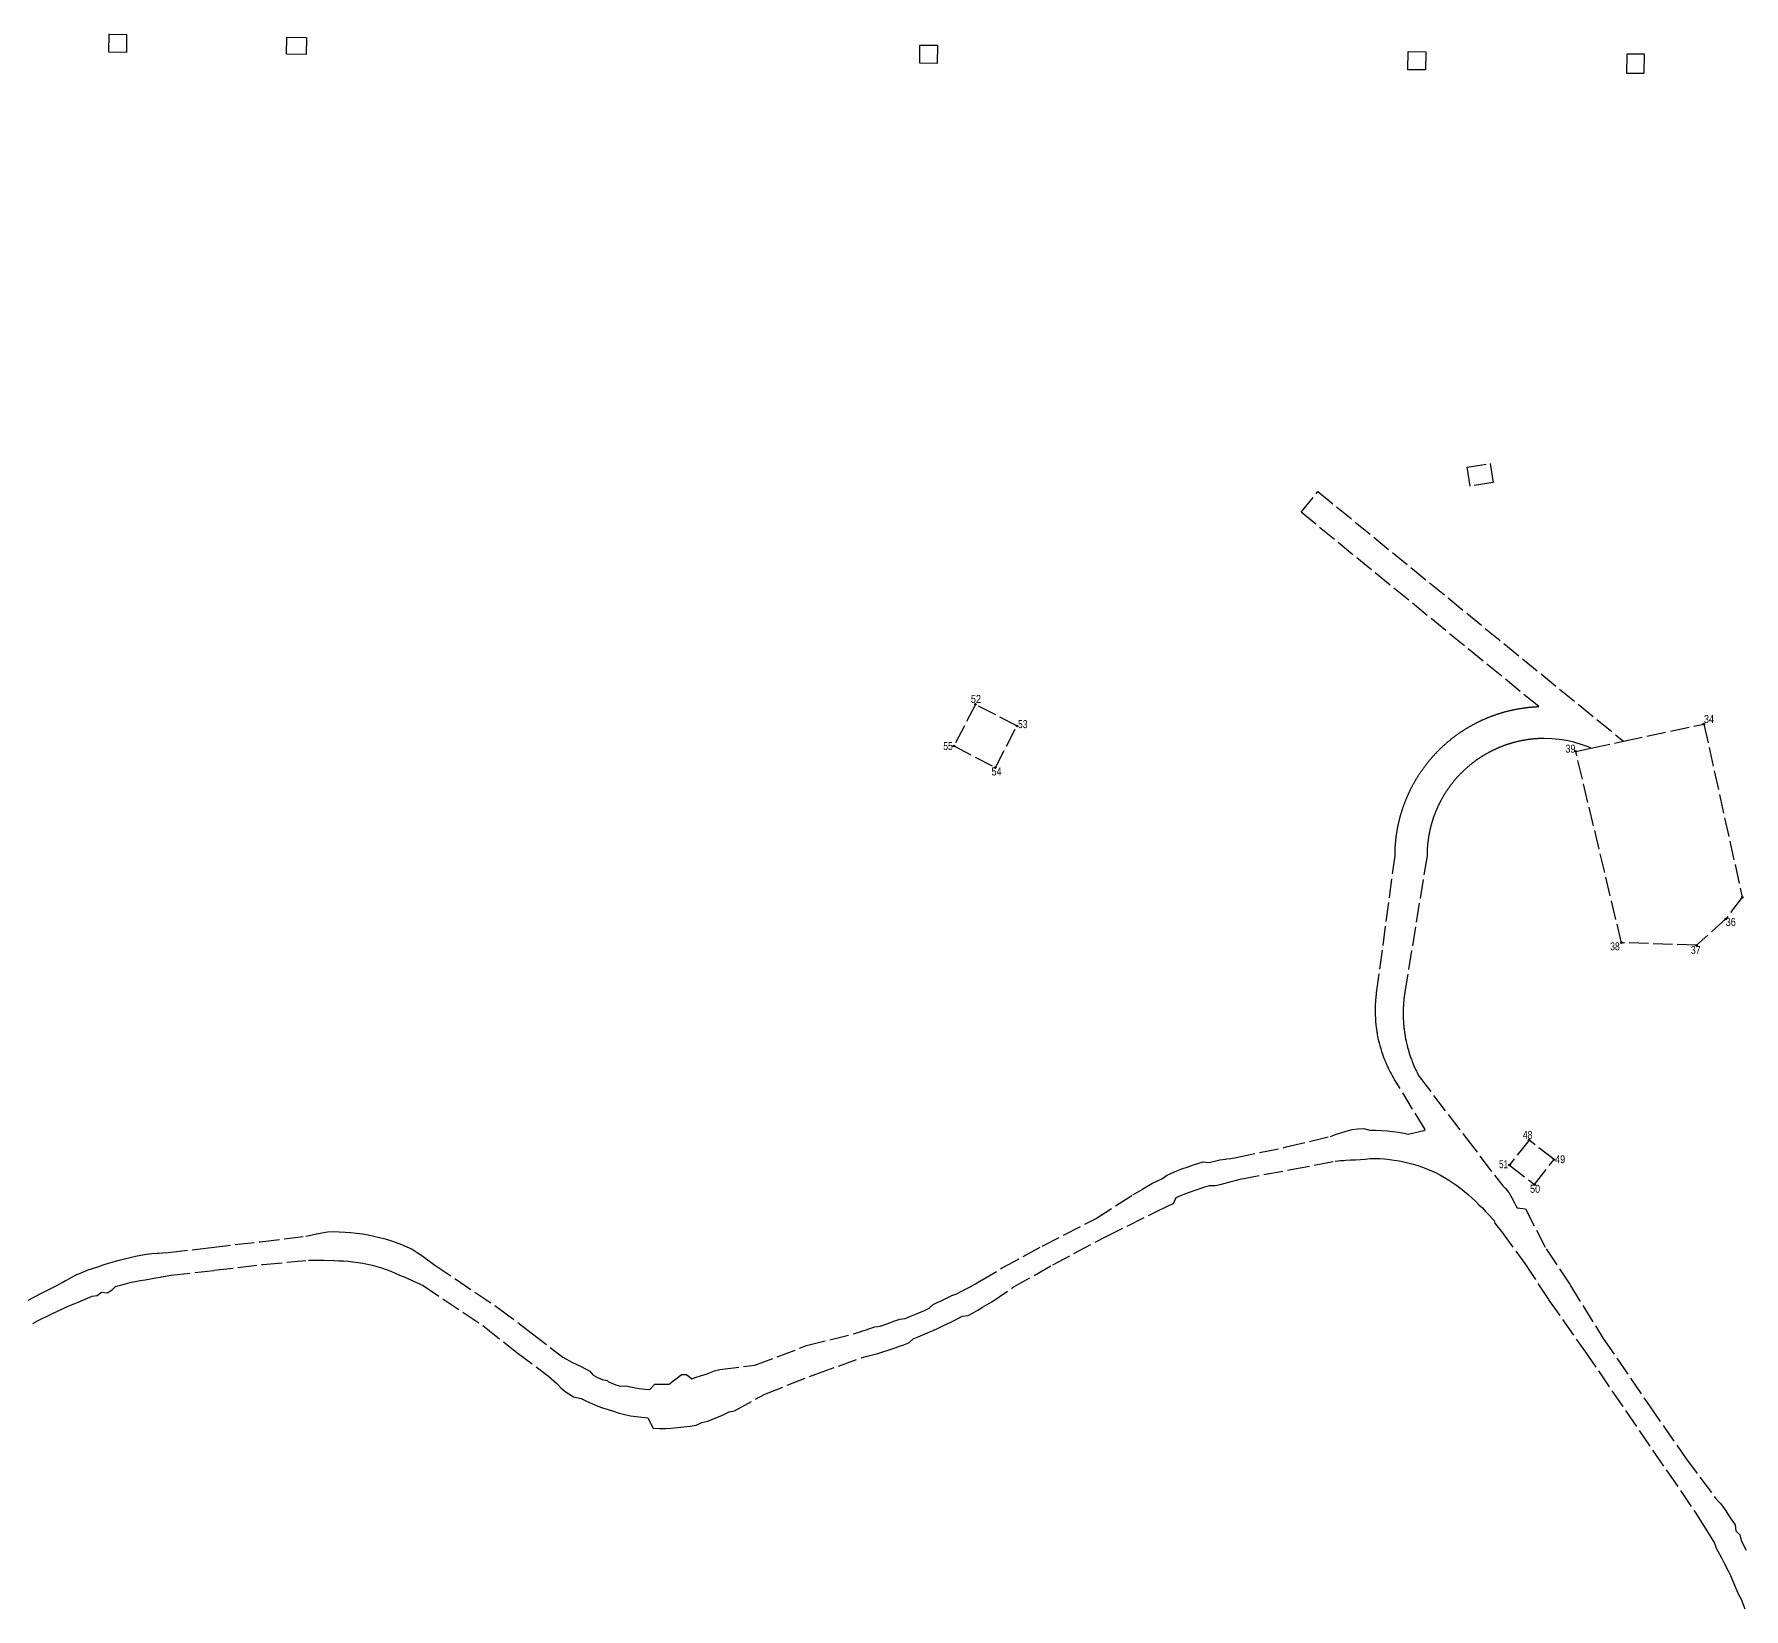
# Model space of a CAD drawing. Header units: metres. Extents: x 543554 to 549224, y 1840760 to 1844578.
# Drawn here: x 546377 to 547018, y 1842189 to 1842779 of the extents above; entities that cross this region are included whole.
import ezdxf

# ---------------------------------------------------------------- set-up
doc = ezdxf.new("R2010")
doc.units = ezdxf.units.M
doc.header["$LTSCALE"] = 1.2
doc.header["$PDMODE"] = 32
doc.header["$PDSIZE"] = 0.6
doc.linetypes.add('LONG_DASHED', pattern=[7.5, 6, -1.5])
doc.layers.add('12', color=7, linetype='Continuous')
doc.layers.add('7', color=7, linetype='Continuous')
doc.layers.add('30', color=7, linetype='LONG_DASHED', lineweight=25)

msp = doc.modelspace()

# ---------------------------------------------------------------- linework, layer by layer
at = {"layer": '30'}
msp.add_line((546960.416, 1842511.277), (546972.557, 1842513.866), dxfattribs=at)
for points in [[(546411.505, 1842778.907), (546411.414, 1842772.107), (546404.814, 1842772.196), (546404.905, 1842778.995)], [(546478.897, 1842777.802), (546478.813, 1842771.403), (546471.414, 1842771.499), (546471.498, 1842777.899)], [(546715.479, 1842774.839), (546715.389, 1842768.039), (546708.789, 1842768.128), (546708.88, 1842774.927)], [(546898.463, 1842772.391), (546898.372, 1842765.591), (546891.773, 1842765.679), (546891.864, 1842772.479)], [(546980.36, 1842771.594), (546980.261, 1842764.195), (546973.861, 1842764.281), (546973.96, 1842771.68)], [(546923.705, 1842610.829), (546915.107, 1842609.502), (546914.008, 1842616.617), (546922.607, 1842617.945)], [(546745.254, 1842519.576), (546729.665, 1842527.659), (546721.582, 1842512.07), (546737.171, 1842503.987)], [(546946.56, 1842356.992), (546937.179, 1842364.315), (546929.857, 1842354.934), (546939.237, 1842347.612)]]:
    msp.add_lwpolyline(points, close=True, dxfattribs=at)
for points in [[(546930.396, 1842525.463), (546930.602, 1842525.509), (546930.809, 1842525.556), (546931.015, 1842525.601), (546931.222, 1842525.646), (546931.429, 1842525.69), (546931.637, 1842525.733), (546931.844, 1842525.776), (546932.051, 1842525.817), (546932.259, 1842525.858), (546932.467, 1842525.898), (546932.675, 1842525.937), (546932.883, 1842525.976), (546933.091, 1842526.013), (546933.3, 1842526.05), (546933.508, 1842526.087), (546933.717, 1842526.122), (546933.926, 1842526.156), (546934.135, 1842526.19), (546934.344, 1842526.223), (546934.553, 1842526.255), (546934.763, 1842526.287), (546934.972, 1842526.317), (546935.181, 1842526.347), (546935.391, 1842526.376), (546935.601, 1842526.404), (546935.811, 1842526.432), (546936.021, 1842526.458), (546936.231, 1842526.484), (546936.441, 1842526.509), (546936.651, 1842526.533), (546936.862, 1842526.557), (546937.072, 1842526.579), (546937.283, 1842526.601), (546937.493, 1842526.622), (546937.704, 1842526.643), (546937.915, 1842526.662), (546938.125, 1842526.681), (546938.336, 1842526.699), (546938.547, 1842526.715), (546938.758, 1842526.732), (546938.969, 1842526.747), (546939.181, 1842526.762), (546939.392, 1842526.776), (546939.603, 1842526.789), (546939.814, 1842526.801), (546940.026, 1842526.813), (546940.237, 1842526.823), (546940.449, 1842526.833), (546940.66, 1842526.842), (546940.872, 1842526.851), (546851.747, 1842599.705), (546858.076, 1842607.447), (546972.557, 1842513.866)], [(546919.981, 1842521.959), (546920.174, 1842522.045), (546920.367, 1842522.131), (546920.561, 1842522.216), (546920.755, 1842522.3), (546920.95, 1842522.384), (546921.145, 1842522.467), (546921.34, 1842522.549), (546921.535, 1842522.63), (546921.731, 1842522.711), (546921.927, 1842522.791), (546922.123, 1842522.87), (546922.32, 1842522.948), (546922.517, 1842523.026), (546922.714, 1842523.103), (546922.911, 1842523.179), (546923.109, 1842523.254), (546923.307, 1842523.329), (546923.506, 1842523.403), (546923.704, 1842523.476), (546923.903, 1842523.548), (546924.102, 1842523.62), (546924.302, 1842523.691), (546924.501, 1842523.761), (546924.701, 1842523.83), (546924.902, 1842523.899), (546925.102, 1842523.967), (546925.303, 1842524.034), (546925.504, 1842524.1), (546925.705, 1842524.166), (546925.907, 1842524.231), (546926.108, 1842524.295), (546926.31, 1842524.358), (546926.513, 1842524.421), (546926.715, 1842524.482), (546926.918, 1842524.543), (546927.121, 1842524.603), (546927.324, 1842524.663), (546927.527, 1842524.722), (546927.731, 1842524.78), (546927.934, 1842524.837), (546928.138, 1842524.893), (546928.343, 1842524.949), (546928.547, 1842525.004), (546928.752, 1842525.058), (546928.957, 1842525.111), (546929.162, 1842525.164), (546929.367, 1842525.215), (546929.572, 1842525.266), (546929.778, 1842525.317), (546929.984, 1842525.366), (546930.19, 1842525.415), (546930.396, 1842525.463)], [(546903.35, 1842510.479), (546903.5, 1842510.628), (546903.651, 1842510.777), (546903.802, 1842510.925), (546903.953, 1842511.073), (546904.105, 1842511.22), (546904.258, 1842511.367), (546904.411, 1842511.513), (546904.565, 1842511.658), (546904.72, 1842511.803), (546904.875, 1842511.947), (546905.03, 1842512.091), (546905.186, 1842512.234), (546905.343, 1842512.376), (546905.5, 1842512.518), (546905.657, 1842512.659), (546905.815, 1842512.8), (546905.974, 1842512.94), (546906.133, 1842513.079), (546906.293, 1842513.218), (546906.453, 1842513.357), (546906.614, 1842513.494), (546906.775, 1842513.631), (546906.937, 1842513.768), (546907.099, 1842513.904), (546907.262, 1842514.039), (546907.426, 1842514.173), (546907.589, 1842514.307), (546907.754, 1842514.441), (546907.919, 1842514.574), (546908.084, 1842514.706), (546908.25, 1842514.837), (546908.416, 1842514.968), (546908.583, 1842515.098), (546908.751, 1842515.228), (546908.918, 1842515.357), (546909.087, 1842515.485), (546909.255, 1842515.613), (546909.425, 1842515.74), (546909.594, 1842515.866), (546909.765, 1842515.992), (546909.935, 1842516.117), (546910.107, 1842516.242), (546910.278, 1842516.366), (546910.45, 1842516.489), (546910.623, 1842516.611), (546910.796, 1842516.733), (546910.969, 1842516.855), (546911.143, 1842516.975), (546911.318, 1842517.095), (546911.493, 1842517.214), (546911.668, 1842517.333), (546911.844, 1842517.451), (546912.02, 1842517.568), (546912.197, 1842517.685), (546912.374, 1842517.801), (546912.551, 1842517.916), (546912.729, 1842518.03), (546912.908, 1842518.144), (546913.086, 1842518.258), (546913.266, 1842518.37), (546913.445, 1842518.482), (546913.625, 1842518.593), (546913.806, 1842518.704), (546913.987, 1842518.814), (546914.168, 1842518.923), (546914.35, 1842519.031), (546914.532, 1842519.139), (546914.715, 1842519.246), (546914.898, 1842519.353), (546915.081, 1842519.458), (546915.265, 1842519.563), (546915.449, 1842519.667), (546915.633, 1842519.771), (546915.819, 1842519.874), (546916.004, 1842519.976), (546916.19, 1842520.078), (546916.376, 1842520.179), (546916.562, 1842520.279), (546916.749, 1842520.378), (546916.936, 1842520.477), (546917.124, 1842520.575), (546917.312, 1842520.672), (546917.5, 1842520.769), (546917.689, 1842520.865), (546917.878, 1842520.96), (546918.067, 1842521.054), (546918.257, 1842521.148), (546918.447, 1842521.241), (546918.638, 1842521.333), (546918.829, 1842521.425), (546919.02, 1842521.516), (546919.211, 1842521.606), (546919.403, 1842521.695), (546919.595, 1842521.784), (546919.788, 1842521.872), (546919.981, 1842521.959)], [(546972.557, 1842513.866), (547002.731, 1842520.299), (547017.117, 1842455.332), (547010.881, 1842447.165), (546999.944, 1842437.323), (546971.855, 1842438.315), (546954.681, 1842510.055), (546960.416, 1842511.277)], [(546926.603, 1842511.737), (546926.429, 1842511.667), (546926.255, 1842511.596), (546926.082, 1842511.525), (546925.909, 1842511.452), (546925.736, 1842511.379), (546925.564, 1842511.306), (546925.391, 1842511.231), (546925.219, 1842511.156), (546925.048, 1842511.08), (546924.877, 1842511.003), (546924.706, 1842510.926), (546924.535, 1842510.847), (546924.365, 1842510.769), (546924.195, 1842510.689), (546924.026, 1842510.609), (546923.857, 1842510.527), (546923.688, 1842510.446), (546923.519, 1842510.363), (546923.351, 1842510.28), (546923.183, 1842510.196), (546923.016, 1842510.111), (546922.849, 1842510.026), (546922.682, 1842509.94), (546922.516, 1842509.853), (546922.35, 1842509.765), (546922.184, 1842509.677), (546922.019, 1842509.588), (546921.854, 1842509.499), (546921.69, 1842509.408), (546921.526, 1842509.317), (546921.362, 1842509.225), (546921.199, 1842509.133), (546921.036, 1842509.04), (546920.873, 1842508.946), (546920.711, 1842508.852), (546920.55, 1842508.756), (546920.389, 1842508.661), (546920.228, 1842508.564), (546920.067, 1842508.467), (546919.907, 1842508.369), (546919.748, 1842508.27), (546919.588, 1842508.171), (546919.43, 1842508.071), (546919.271, 1842507.97), (546919.113, 1842507.869), (546918.956, 1842507.767), (546918.799, 1842507.664), (546918.642, 1842507.561), (546918.486, 1842507.457), (546918.331, 1842507.352), (546918.175, 1842507.247), (546918.02, 1842507.141), (546917.866, 1842507.034), (546917.712, 1842506.927), (546917.559, 1842506.819), (546917.406, 1842506.71), (546917.253, 1842506.601), (546917.101, 1842506.491), (546916.95, 1842506.38), (546916.799, 1842506.269), (546916.648, 1842506.157), (546916.498, 1842506.045), (546916.348, 1842505.932), (546916.199, 1842505.818), (546916.05, 1842505.703), (546915.902, 1842505.589), (546915.754, 1842505.473), (546915.607, 1842505.357), (546915.46, 1842505.24), (546915.314, 1842505.122), (546915.169, 1842505.004), (546915.023, 1842504.885), (546914.879, 1842504.766), (546914.734, 1842504.646), (546914.591, 1842504.525), (546914.447, 1842504.404), (546914.305, 1842504.282), (546914.163, 1842504.159), (546914.021, 1842504.036), (546913.88, 1842503.913), (546913.739, 1842503.788), (546913.599, 1842503.663), (546913.46, 1842503.538), (546913.321, 1842503.412), (546913.183, 1842503.285), (546913.045, 1842503.158), (546912.907, 1842503.03), (546912.771, 1842502.902), (546912.635, 1842502.773), (546912.499, 1842502.643), (546912.364, 1842502.513), (546912.229, 1842502.382), (546912.095, 1842502.251), (546911.962, 1842502.119), (546911.829, 1842501.987), (546911.697, 1842501.853)], [(546960.416, 1842511.277), (546959.377, 1842511.711), (546956.735, 1842512.677), (546954.035, 1842513.472), (546951.291, 1842514.093), (546948.513, 1842514.537), (546945.711, 1842514.803), (546942.899, 1842514.889), (546942.711, 1842514.889), (546942.524, 1842514.887), (546942.336, 1842514.885), (546942.149, 1842514.882), (546941.961, 1842514.878), (546941.773, 1842514.873), (546941.586, 1842514.868), (546941.398, 1842514.862), (546941.211, 1842514.855), (546941.023, 1842514.847), (546940.836, 1842514.838), (546940.649, 1842514.829), (546940.461, 1842514.819), (546940.274, 1842514.807), (546940.087, 1842514.796), (546939.9, 1842514.783), (546939.712, 1842514.77), (546939.525, 1842514.755), (546939.338, 1842514.74), (546939.151, 1842514.725), (546938.965, 1842514.708), (546938.778, 1842514.691), (546938.591, 1842514.672), (546938.404, 1842514.653), (546938.218, 1842514.633), (546938.031, 1842514.613), (546937.845, 1842514.591), (546937.659, 1842514.569), (546937.472, 1842514.546), (546937.286, 1842514.523), (546937.1, 1842514.498), (546936.914, 1842514.473), (546936.729, 1842514.446), (546936.543, 1842514.419), (546936.357, 1842514.392), (546936.172, 1842514.363), (546935.987, 1842514.334), (546935.801, 1842514.304), (546935.616, 1842514.273), (546935.431, 1842514.241), (546935.247, 1842514.209), (546935.062, 1842514.175), (546934.878, 1842514.141), (546934.693, 1842514.106), (546934.509, 1842514.071), (546934.325, 1842514.034), (546934.141, 1842513.997), (546933.957, 1842513.959), (546933.774, 1842513.92), (546933.59, 1842513.881), (546933.407, 1842513.841), (546933.224, 1842513.799), (546933.041, 1842513.757), (546932.859, 1842513.715), (546932.676, 1842513.671), (546932.494, 1842513.627), (546932.311, 1842513.582), (546932.13, 1842513.536), (546931.948, 1842513.49), (546931.766, 1842513.443), (546931.585, 1842513.394), (546931.404, 1842513.345), (546931.223, 1842513.296), (546931.042, 1842513.245), (546930.862, 1842513.194), (546930.681, 1842513.142), (546930.501, 1842513.09), (546930.321, 1842513.036), (546930.142, 1842512.982), (546929.963, 1842512.927), (546929.783, 1842512.871), (546929.605, 1842512.815), (546929.426, 1842512.757), (546929.247, 1842512.699), (546929.069, 1842512.64), (546928.891, 1842512.581), (546928.714, 1842512.52), (546928.536, 1842512.459), (546928.359, 1842512.397), (546928.182, 1842512.335), (546928.006, 1842512.271), (546927.829, 1842512.207), (546927.653, 1842512.142), (546927.478, 1842512.077), (546927.302, 1842512.01), (546927.127, 1842511.943), (546926.952, 1842511.875), (546926.777, 1842511.807), (546926.603, 1842511.737)], [(546891.877, 1842493.843), (546891.965, 1842494.036), (546892.052, 1842494.229), (546892.141, 1842494.421), (546892.23, 1842494.613), (546892.32, 1842494.804), (546892.411, 1842494.995), (546892.503, 1842495.186), (546892.595, 1842495.377), (546892.688, 1842495.567), (546892.781, 1842495.757), (546892.876, 1842495.946), (546892.971, 1842496.135), (546893.067, 1842496.324), (546893.163, 1842496.513), (546893.26, 1842496.701), (546893.358, 1842496.888), (546893.457, 1842497.075), (546893.556, 1842497.262), (546893.656, 1842497.449), (546893.757, 1842497.635), (546893.858, 1842497.821), (546893.96, 1842498.006), (546894.063, 1842498.191), (546894.167, 1842498.376), (546894.271, 1842498.56), (546894.376, 1842498.744), (546894.482, 1842498.927), (546894.588, 1842499.11), (546894.695, 1842499.293), (546894.803, 1842499.475), (546894.911, 1842499.657), (546895.02, 1842499.838), (546895.13, 1842500.019), (546895.24, 1842500.2), (546895.351, 1842500.38), (546895.463, 1842500.56), (546895.576, 1842500.739), (546895.689, 1842500.918), (546895.803, 1842501.096), (546895.917, 1842501.274), (546896.032, 1842501.452), (546896.148, 1842501.629), (546896.265, 1842501.806), (546896.382, 1842501.982), (546896.5, 1842502.158), (546896.618, 1842502.333), (546896.737, 1842502.508), (546896.857, 1842502.683), (546896.978, 1842502.857), (546897.099, 1842503.03), (546897.221, 1842503.203), (546897.343, 1842503.376), (546897.466, 1842503.548), (546897.59, 1842503.72), (546897.715, 1842503.891), (546897.84, 1842504.062), (546897.965, 1842504.232), (546898.092, 1842504.402), (546898.219, 1842504.571), (546898.346, 1842504.74), (546898.475, 1842504.909), (546898.603, 1842505.076), (546898.733, 1842505.244), (546898.863, 1842505.411), (546898.994, 1842505.577), (546899.125, 1842505.743), (546899.257, 1842505.908), (546899.39, 1842506.073), (546899.523, 1842506.238), (546899.657, 1842506.402), (546899.792, 1842506.565), (546899.927, 1842506.728), (546900.063, 1842506.89), (546900.199, 1842507.052), (546900.336, 1842507.214), (546900.474, 1842507.374), (546900.612, 1842507.535), (546900.751, 1842507.695), (546900.89, 1842507.854), (546901.03, 1842508.013), (546901.171, 1842508.171), (546901.312, 1842508.328), (546901.454, 1842508.485), (546901.596, 1842508.642), (546901.739, 1842508.798), (546901.883, 1842508.954), (546902.027, 1842509.109), (546902.172, 1842509.263), (546902.317, 1842509.417), (546902.463, 1842509.57), (546902.609, 1842509.723), (546902.756, 1842509.875), (546902.904, 1842510.027), (546903.052, 1842510.178), (546903.201, 1842510.329), (546903.35, 1842510.479)], [(546911.697, 1842501.853), (546911.565, 1842501.72), (546911.434, 1842501.586), (546911.303, 1842501.451), (546911.173, 1842501.316), (546911.043, 1842501.18), (546910.915, 1842501.044), (546910.786, 1842500.907), (546910.659, 1842500.769), (546910.531, 1842500.631), (546910.405, 1842500.493), (546910.279, 1842500.354), (546910.154, 1842500.214), (546910.029, 1842500.074), (546909.905, 1842499.933), (546909.781, 1842499.792), (546909.658, 1842499.65), (546909.536, 1842499.508), (546909.414, 1842499.365), (546909.293, 1842499.222), (546909.173, 1842499.078), (546909.053, 1842498.934), (546908.933, 1842498.789), (546908.815, 1842498.644), (546908.697, 1842498.498), (546908.579, 1842498.352), (546908.463, 1842498.205), (546908.347, 1842498.057), (546908.231, 1842497.91), (546908.116, 1842497.761), (546908.002, 1842497.613), (546907.888, 1842497.463), (546907.775, 1842497.313), (546907.663, 1842497.163), (546907.551, 1842497.013), (546907.44, 1842496.861), (546907.33, 1842496.71), (546907.22, 1842496.557), (546907.111, 1842496.405), (546907.002, 1842496.252), (546906.894, 1842496.098), (546906.787, 1842495.944), (546906.681, 1842495.79), (546906.575, 1842495.635), (546906.47, 1842495.479), (546906.365, 1842495.324), (546906.261, 1842495.167), (546906.158, 1842495.011), (546906.056, 1842494.854), (546905.954, 1842494.696), (546905.853, 1842494.538), (546905.752, 1842494.38), (546905.652, 1842494.221), (546905.553, 1842494.061), (546905.455, 1842493.902), (546905.357, 1842493.742), (546905.26, 1842493.581), (546905.163, 1842493.42), (546905.068, 1842493.259), (546904.973, 1842493.097), (546904.878, 1842492.935), (546904.785, 1842492.772), (546904.692, 1842492.609), (546904.599, 1842492.446), (546904.508, 1842492.282), (546904.417, 1842492.118), (546904.327, 1842491.953), (546904.237, 1842491.789), (546904.149, 1842491.623), (546904.061, 1842491.458), (546903.973, 1842491.292), (546903.887, 1842491.125), (546903.801, 1842490.958), (546903.715, 1842490.791), (546903.631, 1842490.624), (546903.547, 1842490.456), (546903.464, 1842490.288), (546903.382, 1842490.119), (546903.3, 1842489.95), (546903.219, 1842489.781), (546903.139, 1842489.611), (546903.059, 1842489.441), (546902.981, 1842489.271), (546902.903, 1842489.1), (546902.825, 1842488.929), (546902.749, 1842488.758), (546902.673, 1842488.587), (546902.598, 1842488.415), (546902.523, 1842488.242), (546902.45, 1842488.07), (546902.377, 1842487.897), (546902.305, 1842487.724), (546902.233, 1842487.55), (546902.163, 1842487.377), (546902.093, 1842487.202), (546902.024, 1842487.028), (546901.955, 1842486.853)], [(546887.056, 1842474.219), (546887.069, 1842474.43), (546887.083, 1842474.641), (546887.097, 1842474.852), (546887.113, 1842475.063), (546887.129, 1842475.274), (546887.146, 1842475.485), (546887.164, 1842475.696), (546887.182, 1842475.907), (546887.202, 1842476.118), (546887.222, 1842476.329), (546887.243, 1842476.539), (546887.265, 1842476.75), (546887.287, 1842476.96), (546887.311, 1842477.171), (546887.335, 1842477.381), (546887.359, 1842477.591), (546887.385, 1842477.801), (546887.412, 1842478.011), (546887.439, 1842478.221), (546887.467, 1842478.431), (546887.496, 1842478.64), (546887.526, 1842478.85), (546887.556, 1842479.059), (546887.588, 1842479.269), (546887.62, 1842479.478), (546887.653, 1842479.687), (546887.686, 1842479.896), (546887.721, 1842480.105), (546887.756, 1842480.314), (546887.792, 1842480.522), (546887.829, 1842480.731), (546887.866, 1842480.939), (546887.905, 1842481.147), (546887.944, 1842481.355), (546887.984, 1842481.563), (546888.024, 1842481.771), (546888.066, 1842481.978), (546888.108, 1842482.186), (546888.151, 1842482.393), (546888.195, 1842482.6), (546888.24, 1842482.807), (546888.285, 1842483.013), (546888.331, 1842483.22), (546888.379, 1842483.426), (546888.426, 1842483.633), (546888.475, 1842483.839), (546888.524, 1842484.045), (546888.574, 1842484.25), (546888.625, 1842484.456), (546888.677, 1842484.661), (546888.729, 1842484.866), (546888.783, 1842485.071), (546888.837, 1842485.275), (546888.891, 1842485.48), (546888.947, 1842485.684), (546889.003, 1842485.888), (546889.06, 1842486.092), (546889.118, 1842486.296), (546889.177, 1842486.499), (546889.236, 1842486.702), (546889.296, 1842486.905), (546889.357, 1842487.108), (546889.419, 1842487.31), (546889.481, 1842487.512), (546889.544, 1842487.715), (546889.608, 1842487.916), (546889.673, 1842488.118), (546889.739, 1842488.319), (546889.805, 1842488.52), (546889.872, 1842488.721), (546889.94, 1842488.921), (546890.008, 1842489.122), (546890.077, 1842489.322), (546890.147, 1842489.521), (546890.218, 1842489.721), (546890.29, 1842489.92), (546890.362, 1842490.119), (546890.435, 1842490.317), (546890.509, 1842490.516), (546890.584, 1842490.714), (546890.659, 1842490.912), (546890.735, 1842491.109), (546890.812, 1842491.307), (546890.889, 1842491.503), (546890.968, 1842491.7), (546891.047, 1842491.897), (546891.126, 1842492.093), (546891.207, 1842492.288), (546891.288, 1842492.484), (546891.37, 1842492.679), (546891.453, 1842492.874), (546891.536, 1842493.068), (546891.621, 1842493.262), (546891.705, 1842493.456), (546891.791, 1842493.65), (546891.877, 1842493.843)], [(546901.955, 1842486.853), (546901.887, 1842486.678), (546901.821, 1842486.503), (546901.754, 1842486.327), (546901.689, 1842486.152), (546901.624, 1842485.976), (546901.56, 1842485.799), (546901.497, 1842485.623), (546901.435, 1842485.446), (546901.373, 1842485.268), (546901.312, 1842485.091), (546901.252, 1842484.913), (546901.192, 1842484.735), (546901.134, 1842484.557), (546901.076, 1842484.379), (546901.019, 1842484.2), (546900.962, 1842484.021), (546900.907, 1842483.842), (546900.852, 1842483.662), (546900.798, 1842483.483), (546900.745, 1842483.303), (546900.692, 1842483.123), (546900.64, 1842482.942), (546900.589, 1842482.762), (546900.539, 1842482.581), (546900.489, 1842482.4), (546900.441, 1842482.219), (546900.393, 1842482.037), (546900.346, 1842481.856), (546900.299, 1842481.674), (546900.254, 1842481.492), (546900.209, 1842481.31), (546900.165, 1842481.128), (546900.122, 1842480.945), (546900.079, 1842480.762), (546900.037, 1842480.579), (546899.996, 1842480.396), (546899.956, 1842480.213), (546899.917, 1842480.03), (546899.878, 1842479.846), (546899.841, 1842479.662), (546899.803, 1842479.478), (546899.767, 1842479.294), (546899.732, 1842479.11), (546899.697, 1842478.926), (546899.663, 1842478.741), (546899.63, 1842478.556), (546899.598, 1842478.371), (546899.566, 1842478.187), (546899.536, 1842478.001), (546899.506, 1842477.816), (546899.477, 1842477.631), (546899.448, 1842477.445), (546899.421, 1842477.26), (546899.394, 1842477.074), (546899.368, 1842476.888), (546899.343, 1842476.703), (546899.318, 1842476.516), (546899.295, 1842476.33), (546899.272, 1842476.144), (546899.25, 1842475.958), (546899.229, 1842475.771), (546899.208, 1842475.585), (546899.189, 1842475.398), (546899.17, 1842475.212), (546899.152, 1842475.025), (546899.135, 1842474.838), (546899.118, 1842474.651), (546899.103, 1842474.464), (546899.088, 1842474.277), (546899.074, 1842474.09), (546899.06, 1842473.903), (546899.048, 1842473.716), (546899.036, 1842473.529), (546899.025, 1842473.341), (546899.015, 1842473.154), (546899.006, 1842472.966), (546898.998, 1842472.779), (546898.99, 1842472.591), (546898.983, 1842472.404), (546898.977, 1842472.217), (546898.972, 1842472.029), (546898.967, 1842471.841), (546898.964, 1842471.654), (546898.961, 1842471.466), (546898.959, 1842471.279), (546898.958, 1842471.091), (546898.957, 1842470.903), (546898.957, 1842470.889), (546890.655, 1842419.865), (546890.641, 1842419.777), (546890.61, 1842419.579), (546890.579, 1842419.382), (546890.549, 1842419.184), (546890.52, 1842418.986), (546890.492, 1842418.788), (546890.465, 1842418.59)], [(546884.786, 1842390.693), (546884.697, 1842390.873), (546884.523, 1842391.233), (546884.352, 1842391.594), (546884.183, 1842391.957), (546884.018, 1842392.321), (546883.855, 1842392.687), (546883.775, 1842392.87), (546883.617, 1842393.237), (546883.617, 1842393.237), (546883.385, 1842393.791), (546883.234, 1842394.161), (546882.941, 1842394.906), (546882.8, 1842395.28), (546882.525, 1842396.031), (546882.327, 1842396.597), (546882.198, 1842396.976), (546881.715, 1842398.501), (546881.492, 1842399.27), (546881.385, 1842399.655), (546881.385, 1842399.655), (546881.131, 1842400.622), (546880.942, 1842401.4), (546880.562, 1842403.159), (546880.414, 1842403.945), (546880.344, 1842404.339), (546880.344, 1842404.339), (546880.311, 1842404.536), (546880.215, 1842405.128), (546880.126, 1842405.722), (546880.126, 1842405.722), (546880.098, 1842405.92), (546880.044, 1842406.316), (546880.044, 1842406.316), (546879.994, 1842406.713), (546879.924, 1842407.309), (546879.861, 1842407.906), (546879.823, 1842408.304), (546879.789, 1842408.702), (546879.757, 1842409.101), (546879.729, 1842409.5), (546879.729, 1842409.5), (546879.704, 1842409.899), (546879.641, 1842411.298), (546879.631, 1842411.698), (546879.627, 1842411.898), (546879.619, 1842412.498), (546879.618, 1842412.898), (546879.619, 1842413.098), (546879.62, 1842413.298), (546879.622, 1842413.498), (546879.625, 1842413.697), (546879.629, 1842413.897), (546879.634, 1842414.097), (546879.639, 1842414.297), (546879.646, 1842414.497), (546879.653, 1842414.697), (546879.661, 1842414.897), (546879.669, 1842415.097), (546879.679, 1842415.297), (546879.689, 1842415.496), (546879.7, 1842415.696), (546879.712, 1842415.896), (546879.725, 1842416.095), (546879.738, 1842416.295), (546879.752, 1842416.494), (546879.767, 1842416.694), (546879.783, 1842416.893), (546879.8, 1842417.092), (546879.817, 1842417.292), (546879.835, 1842417.491), (546879.855, 1842417.69), (546879.874, 1842417.889), (546879.916, 1842418.287), (546879.939, 1842418.485), (546879.962, 1842418.684), (546879.985, 1842418.883), (546880.01, 1842419.081), (546880.035, 1842419.28), (546880.062, 1842419.478), (546886.957, 1842470.889), (546886.957, 1842471.046), (546886.958, 1842471.257), (546886.96, 1842471.469), (546886.963, 1842471.681), (546886.966, 1842471.892), (546886.97, 1842472.104), (546886.975, 1842472.315), (546886.981, 1842472.527), (546886.988, 1842472.739), (546886.995, 1842472.95), (546887.003, 1842473.162), (546887.012, 1842473.373), (546887.022, 1842473.585), (546887.033, 1842473.796), (546887.044, 1842474.007), (546887.056, 1842474.219)], [(546890.465, 1842418.59), (546890.438, 1842418.392), (546890.412, 1842418.193), (546890.387, 1842417.995), (546890.363, 1842417.796), (546890.317, 1842417.399), (546890.295, 1842417.2), (546890.274, 1842417.001), (546890.254, 1842416.802), (546890.234, 1842416.603), (546890.215, 1842416.404), (546890.198, 1842416.205), (546890.181, 1842416.006), (546890.164, 1842415.806), (546890.149, 1842415.607), (546890.134, 1842415.407), (546890.12, 1842415.208), (546890.107, 1842415.009), (546890.095, 1842414.809), (546890.083, 1842414.609), (546890.073, 1842414.409), (546890.063, 1842414.21), (546890.054, 1842414.01), (546890.045, 1842413.81), (546890.038, 1842413.61), (546890.031, 1842413.41), (546890.025, 1842413.21), (546890.02, 1842413.011), (546890.016, 1842412.811), (546890.012, 1842412.611), (546890.01, 1842412.411), (546890.008, 1842412.211), (546890.007, 1842412.011), (546890.006, 1842411.811), (546890.017, 1842410.811), (546890.033, 1842410.211), (546890.047, 1842409.811), (546890.098, 1842408.812), (546890.138, 1842408.214), (546890.185, 1842407.616), (546890.22, 1842407.217), (546890.239, 1842407.018), (546890.279, 1842406.62), (546890.3, 1842406.421), (546890.345, 1842406.024), (546890.393, 1842405.627), (546890.499, 1842404.834), (546890.527, 1842404.636), (546890.587, 1842404.24), (546890.649, 1842403.845), (546890.714, 1842403.45), (546890.819, 1842402.859), (546890.93, 1842402.27), (546891.008, 1842401.878), (546891.089, 1842401.486), (546891.131, 1842401.29), (546891.493, 1842399.732), (546891.592, 1842399.344), (546891.693, 1842398.957), (546891.851, 1842398.379), (546891.96, 1842397.994), (546892.13, 1842397.418), (546892.247, 1842397.036), (546892.306, 1842396.845), (546892.306, 1842396.845), (546892.428, 1842396.464), (546892.552, 1842396.083), (546892.68, 1842395.704), (546892.81, 1842395.326), (546892.944, 1842394.949), (546892.944, 1842394.949), (546893.081, 1842394.573), (546893.22, 1842394.199), (546893.22, 1842394.198), (546893.435, 1842393.638), (546893.508, 1842393.452), (546893.657, 1842393.081), (546893.808, 1842392.711), (546894.041, 1842392.158), (546894.779, 1842390.516), (546894.779, 1842390.516), (546894.951, 1842390.155), (546895.215, 1842389.616), (546895.394, 1842389.258), (546895.761, 1842388.547), (546895.948, 1842388.194), (546913.344, 1842365.429), (546927.338, 1842347.116), (546928.187, 1842346.259), (546929.611, 1842344.575), (546930.74, 1842342.663), (546931.799, 1842340.722), (546932.302, 1842339.742), (546932.745, 1842338.833), (546935.875, 1842338.557), (546943.606, 1842323.503), (546952.586, 1842309.935)], [(546616.368, 1842273.994), (546618.124, 1842275.22), (546619.53, 1842276.379), (546621.307, 1842276.348), (546623.373, 1842274.707), (546624.998, 1842275.35), (546626.646, 1842275.867), (546628.291, 1842276.391), (546629.107, 1842276.672), (546630.038, 1842277.037), (546631.906, 1842277.754), (546633.827, 1842278.322), (546646.941, 1842279.825), (546666.401, 1842287.21), (546684.506, 1842291.796), (546686.408, 1842292.419), (546687.324, 1842292.72), (546688.283, 1842293.038), (546690.13, 1842293.666), (546691.983, 1842294.271), (546693.961, 1842294.507), (546695.809, 1842295.137), (546696.783, 1842295.478), (546699.488, 1842296.453), (546701.317, 1842297.139), (546703.297, 1842297.44), (546705.116, 1842298.163), (546706.928, 1842298.905), (546708.491, 1842299.562), (546710.529, 1842300.443), (546712.317, 1842301.238), (546713.835, 1842302.62), (546715.602, 1842303.449), (546716.373, 1842303.817), (546717.36, 1842304.295), (546719.11, 1842305.159), (546720.851, 1842306.04), (546722.715, 1842306.688), (546724.441, 1842307.605), (546726.171, 1842308.515), (546727.906, 1842309.417), (546728.339, 1842309.645), (546729.665, 1842310.348), (546731.383, 1842311.372), (546739.719, 1842316.334), (546754.679, 1842324.521), (546774.641, 1842334.77), (546788.684, 1842343.775), (546792.201, 1842345.779), (546792.475, 1842345.955), (546793.957, 1842346.889), (546795.753, 1842347.964), (546797.619, 1842348.91), (546799.504, 1842349.819), (546801.237, 1842351.068), (546803.164, 1842351.904), (546805.107, 1842352.701), (546807.066, 1842353.459), (546807.472, 1842353.611), (546809.039, 1842354.178), (546811.027, 1842354.857), (546813.028, 1842355.497), (546815.041, 1842356.096), (546817.265, 1842355.9), (546819.286, 1842356.415), (546821.328, 1842356.833), (546823.389, 1842357.154), (546823.905, 1842357.227), (546825.393, 1842357.433), (546827.377, 1842357.707), (546846.188, 1842361.701), (546862.712, 1842365.66), (546864.616, 1842366.341), (546865.785, 1842366.758), (546866.59, 1842367.029), (546868.697, 1842367.683), (546870.834, 1842368.269), (546873.021, 1842368.518), (546875.218, 1842368.661), (546877.43, 1842367.981), (546879.607, 1842367.977), (546881.782, 1842367.9), (546883.953, 1842367.751), (546886.119, 1842367.53), (546888.276, 1842367.236), (546890.422, 1842366.871), (546891.91, 1842366.566), (546897.805, 1842367.937), (546898.247, 1842368.201), (546886.801, 1842387.01), (546886.801, 1842387.01), (546886.393, 1842387.698), (546885.997, 1842388.393), (546885.707, 1842388.918), (546885.237, 1842389.801), (546885.055, 1842390.157), (546884.786, 1842390.693)], [(546611.191, 1842256.167), (546613.501, 1842256.188), (546615.58, 1842256.272), (546618.111, 1842256.46), (546620.407, 1842256.711), (546622.693, 1842257.038), (546624.967, 1842257.442), (546627.13, 1842258.342), (546629.358, 1842258.892), (546631.509, 1842259.709), (546633.625, 1842260.594), (546634.669, 1842261.062), (546635.577, 1842261.492), (546637.394, 1842262.352), (546639.379, 1842262.74), (546650.791, 1842269.022), (546669.872, 1842276.569), (546687.204, 1842282.704), (546689.137, 1842283.218), (546690.07, 1842283.466), (546691.094, 1842283.742), (546693.067, 1842284.289), (546695.023, 1842284.899), (546696.981, 1842285.498), (546699.942, 1842286.516), (546700.853, 1842286.839), (546702.778, 1842287.539), (546704.696, 1842288.258), (546706.291, 1842289.8), (546708.187, 1842290.554), (546711.703, 1842292.011), (546711.954, 1842292.119), (546713.826, 1842292.929), (546715.69, 1842293.758), (546717.513, 1842294.675), (546719.359, 1842295.541), (546720.165, 1842295.926), (546721.197, 1842296.425), (546724.844, 1842298.248), (546726.976, 1842298.573), (546728.783, 1842299.534), (546730.566, 1842300.537), (546732.325, 1842301.583), (546734.046, 1842302.625), (546735.807, 1842303.574), (546743.826, 1842309.094), (546758.655, 1842317.515), (546778.447, 1842328.062), (546795.247, 1842336.356), (546797.043, 1842337.243), (546797.335, 1842337.388), (546798.765, 1842338.074), (546800.48, 1842338.869), (546802.163, 1842339.723), (546803.863, 1842340.542), (546804.959, 1842342.719), (546806.718, 1842343.482), (546808.492, 1842344.21), (546810.28, 1842344.902), (546810.651, 1842345.041), (546812.082, 1842345.559), (546813.896, 1842346.179), (546815.723, 1842346.762), (546817.561, 1842347.309), (546819.573, 1842347.201), (546821.419, 1842347.671), (546823.261, 1842348.16), (546825.103, 1842348.668), (546825.565, 1842348.789), (546827.021, 1842349.163), (546828.961, 1842349.661), (546847.856, 1842353.227), (546864.537, 1842356.385), (546866.538, 1842356.575), (546867.766, 1842356.692), (546868.476, 1842356.748), (546870.313, 1842356.851), (546872.146, 1842356.892), (546873.957, 1842357.047), (546875.772, 1842357.165), (546877.586, 1842357.421), (546879.411, 1842357.418), (546881.234, 1842357.353), (546883.055, 1842357.228), (546884.87, 1842357.043), (546886.678, 1842356.797), (546888.477, 1842356.491), (546890.264, 1842356.125), (546893.814, 1842355.271), (546895.558, 1842354.727), (546897.283, 1842354.127), (546899.083, 1842353.429), (546900.668, 1842352.754), (546902.324, 1842351.984), (546903.954, 1842351.159), (546905.555, 1842350.28), (546907.071, 1842349.259)], [(546907.071, 1842349.259), (546908.607, 1842348.277), (546910.11, 1842347.245), (546911.577, 1842346.163), (546912.309, 1842345.595), (546913.008, 1842345.033), (546914.4, 1842343.856), (546915.752, 1842342.633), (546917.063, 1842341.366), (546918.331, 1842340.056), (546919.744, 1842338.871), (546920.927, 1842337.472), (546922.222, 1842336.157), (546923.476, 1842334.794), (546924.087, 1842334.095), (546924.379, 1842333.082), (546925.593, 1842331.489), (546926.919, 1842329.974), (546935.605, 1842318.004), (546944.532, 1842304.399), (546958.105, 1842285.14), (546988.831, 1842240.263), (546999.49, 1842224.739), (547001.59, 1842221.373), (547002.593, 1842219.712), (547004.667, 1842216.436), (547006.663, 1842213.113), (547007.378, 1842211.291), (547009.235, 1842207.898), (547010.13, 1842206.183), (547011.704, 1842203.023), (547012.676, 1842200.968), (547014.257, 1842197.437), (547015.743, 1842193.865), (547016.681, 1842192.154), (547018.025, 1842188.519)], [(546374.326, 1842304.135), (546379.581, 1842306.926), (546385.651, 1842309.911), (546387.388, 1842310.908), (546388.574, 1842311.589), (546389.153, 1842311.916), (546390.989, 1842312.925), (546392.874, 1842313.839), (546394.797, 1842314.669), (546396.736, 1842315.461), (546398.737, 1842316.091), (546400.704, 1842316.804), (546402.684, 1842317.477), (546404.678, 1842318.111), (546405.612, 1842318.392), (546405.612, 1842318.393), (546408.701, 1842319.258), (546410.73, 1842319.771), (546412.768, 1842320.243), (546414.802, 1842320.738), (546416.858, 1842321.129), (546418.922, 1842321.478), (546421.001, 1842321.729), (546423.089, 1842321.883), (546423.611, 1842321.914), (546425.111, 1842321.998), (546427.111, 1842322.109), (546443.257, 1842324.071), (546461.608, 1842326.188), (546478.633, 1842328.255), (546480.597, 1842328.679), (546482.562, 1842329.103), (546482.772, 1842329.148), (546484.683, 1842329.515), (546486.841, 1842329.859), (546489.017, 1842330.052), (546491.196, 1842329.831), (546493.371, 1842329.758), (546495.542, 1842329.612), (546497.707, 1842329.394), (546499.863, 1842329.104), (546502.009, 1842328.742), (546504.141, 1842328.309), (546506.258, 1842327.805), (546508.356, 1842327.231), (546510.435, 1842326.587), (546512.491, 1842325.874), (546514.521, 1842325.093), (546516.525, 1842324.245), (546518.499, 1842323.331), (546520.349, 1842322.174), (546522.154, 1842320.96), (546527.088, 1842317.357), (546550.956, 1842301.313), (546563.203, 1842291.983), (546574.958, 1842282.882), (546578.651, 1842280.913), (546580.208, 1842280.138), (546581.898, 1842279.365), (546583.539, 1842278.543), (546585.118, 1842277.629), (546586.374, 1842276.082), (546588.033, 1842275.265), (546589.719, 1842274.503), (546591.578, 1842274.177), (546592.095, 1842273.687), (546593.422, 1842273.188), (546594.916, 1842272.561), (546596.688, 1842272.03), (546598.621, 1842272.147), (546600.405, 1842271.74), (546602.202, 1842271.393), (546603.619, 1842271.162), (546605.824, 1842270.878), (546607.646, 1842270.712), (546609.561, 1842272.756), (546611.319, 1842272.713), (546613.077, 1842272.729), (546614.659, 1842272.793), (546614.833, 1842272.803), (546616.368, 1842273.994)], [(546376.379, 1842295.565), (546378.117, 1842296.563), (546383.449, 1842299.198), (546389.627, 1842301.967), (546391.467, 1842302.76), (546392.722, 1842303.301), (546393.28, 1842303.537), (546395.045, 1842304.259), (546396.796, 1842305.002), (546398.542, 1842305.756), (546400.473, 1842306.045), (546402.06, 1842307.202), (546404.147, 1842306.999), (546406.094, 1842308.161), (546407.368, 1842309.343), (546408.22, 1842309.6), (546409.199, 1842309.885), (546411.039, 1842310.39), (546412.889, 1842310.858), (546414.749, 1842311.289), (546416.637, 1842311.575), (546418.51, 1842311.931), (546420.39, 1842312.249), (546422.268, 1842312.586), (546424.146, 1842312.943), (546424.617, 1842313.026), (546426.098, 1842313.28), (546428.073, 1842313.619), (546444.233, 1842315.454), (546462.576, 1842317.632), (546479.656, 1842319.216), (546481.666, 1842319.242), (546483.89, 1842319.271), (546485.536, 1842319.253), (546489.115, 1842319.116), (546491.012, 1842319.043), (546492.827, 1842318.982), (546494.64, 1842318.86), (546496.447, 1842318.678), (546498.247, 1842318.436), (546500.037, 1842318.134), (546501.817, 1842317.772), (546503.584, 1842317.352), (546505.336, 1842316.873), (546507.071, 1842316.335), (546508.787, 1842315.74), (546510.482, 1842315.089), (546512.155, 1842314.381), (546513.803, 1842313.617), (546515.517, 1842312.977), (546517.215, 1842312.276), (546522.617, 1842309.79), (546545.711, 1842294.248), (546557.715, 1842284.593), (546569.687, 1842275.784), (546572.763, 1842272.985), (546574.445, 1842271.279), (546575.901, 1842269.993), (546577.248, 1842269.08), (546579.019, 1842267.989), (546581.898, 1842267.366), (546583.85, 1842266.404), (546585.834, 1842265.508), (546588.161, 1842264.555), (546589.885, 1842263.916), (546591.948, 1842263.222), (546594.033, 1842262.598), (546596.088, 1842261.843), (546598.217, 1842261.358), (546600.361, 1842260.943), (546602.517, 1842260.6), (546604.683, 1842260.329), (546606.858, 1842260.131), (546608.882, 1842256.223), (546611.191, 1842256.167)], [(546952.586, 1842309.935), (546965.029, 1842289.9), (546982.295, 1842264.667), (546995.851, 1842245.089), (547007.119, 1842229.984), (547008.245, 1842228.767), (547008.926, 1842228.013), (547009.769, 1842227.006), (547010.94, 1842225.315), (547012.56, 1842222.696), (547014.427, 1842220.038), (547014.739, 1842217.819), (547016.169, 1842216.257), (547016.649, 1842214.161), (547018.571, 1842210.515)]]:
    msp.add_lwpolyline(points, dxfattribs=at)
at = {"layer": '7'}
for p in [(546729.67, 1842527.66), (546745.25, 1842519.58), (547002.73, 1842520.3), (546721.58, 1842512.07), (546954.68, 1842510.05), (546737.17, 1842503.99), (547017.12, 1842455.33), (547010.88, 1842447.16), (546971.86, 1842438.31), (546999.94, 1842437.32), (546937.18, 1842364.31), (546929.86, 1842354.93), (546946.56, 1842356.99), (546939.24, 1842347.61)]:
    msp.add_point(p, dxfattribs=at)

# ---------------------------------------------------------------- texts
at = {"layer": '12'}
for s, width, p in [('52', 0.85, (546727.969, 1842528.21)), ('53', 0.8, (546745.643, 1842518.767)), ('34', 0.85, (547002.73, 1842520.674)), ('55', 0.8, (546717.628, 1842510.577)), ('39', 0.85, (546950.8, 1842509.562)), ('54', 0.85, (546735.678, 1842501.029)), ('36', 0.85, (547010.906, 1842444.592)), ('38', 0.8, (546967.62, 1842435.428)), ('37', 0.8, (546997.879, 1842434.065)), ('48', 0.8, (546934.877, 1842364.729)), ('49', 0.85, (546946.935, 1842355.582)), ('51', 0.75, (546925.96, 1842353.751)), ('50', 0.85, (546937.565, 1842344.518))]:
    msp.add_text(s, height=3, dxfattribs=dict(at, width=width)).set_placement(p)

doc.saveas('drawing.dxf')
